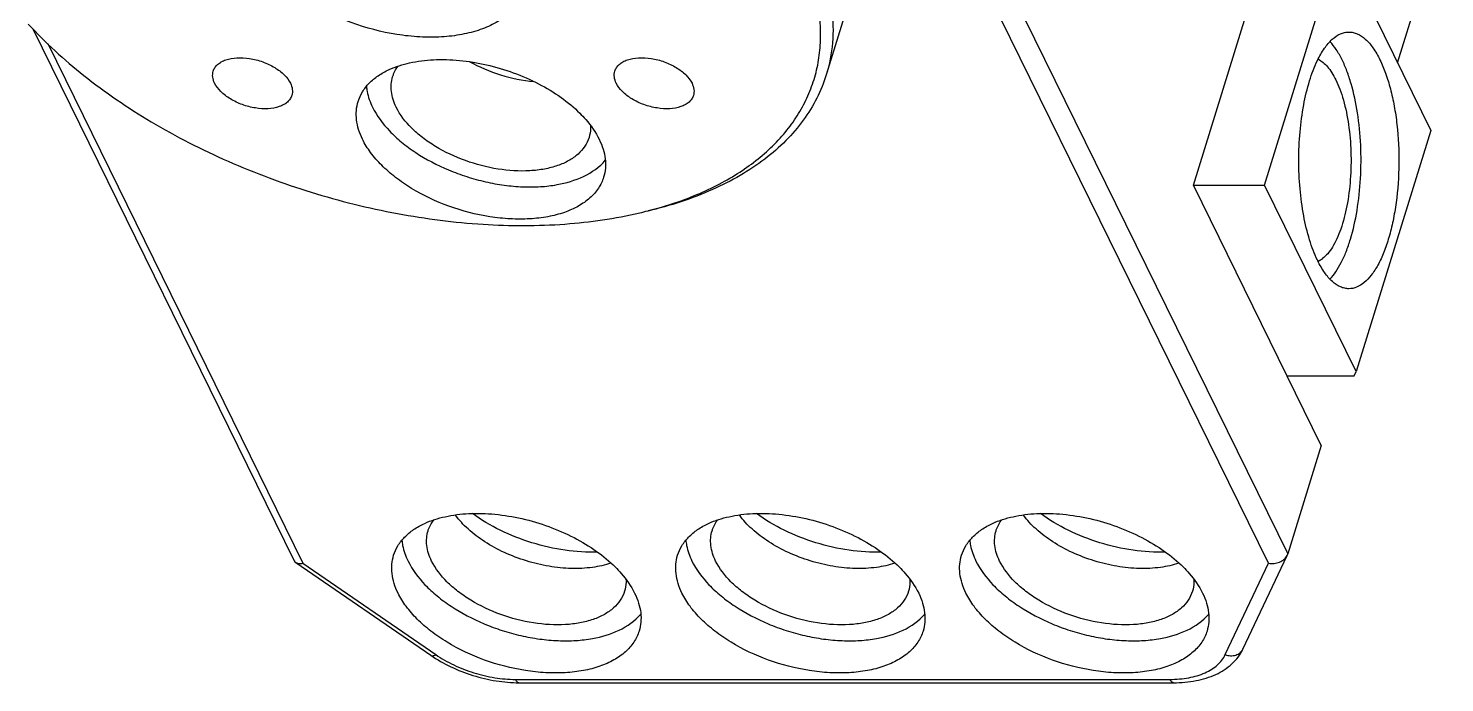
# Model space of a CAD drawing. Header units: millimetres. Extents: x 0 to 297, y 0 to 210.
# Drawn here: x 251.17 to 278.74, y 154.92 to 167.66 of the extents above; entities that cross this region are included whole.
import ezdxf

# ---------------------------------------------------------------- set-up
doc = ezdxf.new("R2010")
doc.units = ezdxf.units.MM
doc.header["$LTSCALE"] = 16.335
doc.layers.add('7_ALL_FEATURES', color=7, linetype='CONTINUOUS')

msp = doc.modelspace()

# ---------------------------------------------------------------- linework, layer by layer
at = {"layer": '7_ALL_FEATURES', "color": 9, "linetype": 'Continuous'}
for p, q in [((267.048, 175.018), (275.681, 157.426)), ((275.305, 157.246), (266.726, 174.728)), ((251.549, 167.366), (256.515, 157.246)), ((256.515, 157.246), (259.102, 155.466)), ((274.465, 155.466), (275.305, 157.246)), ((260.651, 154.984), (273.388, 154.984))]:
    msp.add_line(p, q, dxfattribs=at)
at = {"layer": '7_ALL_FEATURES', "color": 7, "linetype": 'Continuous'}
for p, q in [((277.817, 166.994), (278.736, 169.967)), ((273.848, 164.607), (275.3, 169.307)), ((275.23, 164.607), (276.682, 169.307)), ((276.682, 169.307), (278.464, 165.677)), ((267.378, 168.954), (266.7, 166.76)), ((251.262, 167.653), (256.341, 157.303)), ((278.464, 165.677), (277.011, 160.977)), ((273.848, 164.607), (275.23, 164.607)), ((276.334, 159.541), (273.848, 164.607)), ((277.011, 160.977), (275.23, 164.607)), ((276.972, 160.893), (277.011, 160.977)), ((275.671, 160.893), (276.972, 160.893)), ((276.334, 159.541), (275.681, 157.426)), ((274.809, 155.573), (275.67, 157.399)), ((275.67, 157.399), (275.681, 157.426)), ((256.376, 157.263), (259.005, 155.453)), ((260.724, 154.919), (273.461, 154.919))]:
    msp.add_line(p, q, dxfattribs=at)
for centre, radius, start, end in [((261.251, 171.81), 7.951, 283.2338, 284.4317), ((261.299, 171.62), 7.756, 284.4371, 284.666), ((278.186, 164.076), 2.139, 205.7582, 206.1378), ((256.439, 157.354), 0.111, 235.4283, 238.4738)]:
    msp.add_arc(centre, radius, start, end, dxfattribs=at)
for points, knots in [([(266.395, 169.388), (266.503, 169.168), (266.682, 168.727), (266.83, 168.047), (266.844, 167.386), (266.763, 166.962), (266.7, 166.76)], [0, 0, 0, 0, 0.271548, 0.525542, 0.766299, 1, 1, 1, 1]), ([(260.824, 168.405), (260.798, 168.32), (260.718, 168.153), (260.527, 167.938), (260.272, 167.761), (259.961, 167.626), (259.603, 167.534), (259.206, 167.488), (258.782, 167.489), (258.187, 167.554), (257.45, 167.746), (256.767, 168.066), (256.29, 168.391), (255.988, 168.653), (255.745, 168.93), (255.619, 169.131), (255.57, 169.231)], [0, 0, 0, 0, 0.043132, 0.088537, 0.137956, 0.192371, 0.25205, 0.316694, 0.385586, 0.457707, 0.606482, 0.752525, 0.821385, 0.885989, 0.945639, 1, 1, 1, 1]), ([(263.263, 164.117), (263.595, 164.204), (264.076, 164.364), (264.67, 164.65), (265.187, 164.959), (265.638, 165.327), (266, 165.75), (266.219, 166.083), (266.39, 166.436), (266.51, 166.805), (266.58, 167.189), (266.605, 167.725), (266.501, 168.427), (266.293, 168.965), (266.162, 169.231)], [0, 0, 0, 0, 0.149098, 0.218886, 0.285573, 0.410374, 0.469383, 0.526715, 0.582971, 0.638808, 0.694911, 0.751943, 0.87098, 1, 1, 1, 1]), ([(251.172, 167.747), (251.503, 167.384), (252.261, 166.692), (253.573, 165.799), (255.061, 165.039), (256.669, 164.441), (258.333, 164.028), (259.991, 163.816), (261.577, 163.813), (262.594, 163.957), (263.071, 164.069)], [0, 0, 0, 0, 0.113716, 0.236806, 0.366643, 0.499999, 0.633354, 0.763192, 0.886282, 1, 1, 1, 1]), ([(276.26, 167.038), (276.299, 167.12), (276.382, 167.268), (276.531, 167.448), (276.672, 167.548), (276.787, 167.586), (276.843, 167.592), (276.871, 167.592)], [0, 0, 0, 0, 0.316347, 0.582489, 0.804446, 0.904086, 1, 1, 1, 1]), ([(276.871, 167.592), (276.898, 167.592), (276.954, 167.586), (277.068, 167.549), (277.207, 167.451), (277.355, 167.275), (277.437, 167.131), (277.476, 167.051)], [0, 0, 0, 0, 0.09632, 0.196296, 0.418504, 0.68447, 1, 1, 1, 1]), ([(276.739, 167.051), (276.706, 167.119), (276.636, 167.244), (276.549, 167.358), (276.503, 167.406)], [0, 0, 0, 0, 0.53502, 1, 1, 1, 1]), ([(254.771, 166.83), (254.778, 166.855), (254.801, 166.902), (254.856, 166.964), (254.929, 167.014), (255.052, 167.068), (255.241, 167.099), (255.485, 167.084), (255.735, 167.019), (255.965, 166.911), (256.151, 166.771), (256.243, 166.654), (256.272, 166.594)], [0, 0, 0, 0, 0.043177, 0.088629, 0.138104, 0.192581, 0.316753, 0.457726, 0.60667, 0.752871, 0.886261, 1, 1, 1, 1]), ([(258.195, 166.861), (258.322, 166.919), (258.606, 167.008), (259.068, 167.065), (259.572, 167.05), (260.095, 166.963), (260.612, 166.81), (261.1, 166.597), (261.536, 166.334), (261.792, 166.123), (261.904, 166.012)], [0, 0, 0, 0, 0.10476, 0.221664, 0.34856, 0.48208, 0.618165, 0.752507, 0.880969, 1, 1, 1, 1]), ([(262.586, 166.83), (262.594, 166.855), (262.617, 166.902), (262.671, 166.964), (262.744, 167.014), (262.868, 167.068), (263.056, 167.099), (263.301, 167.084), (263.55, 167.019), (263.78, 166.911), (263.967, 166.771), (264.058, 166.654), (264.088, 166.594)], [0, 0, 0, 0, 0.043177, 0.088629, 0.138104, 0.192581, 0.316753, 0.457726, 0.60667, 0.752871, 0.886261, 1, 1, 1, 1]), ([(276.26, 163.147), (276.198, 163.274), (276.092, 163.559), (275.981, 164.027), (275.913, 164.547), (275.889, 165.093), (275.913, 165.638), (275.982, 166.158), (276.092, 166.626), (276.198, 166.911), (276.26, 167.038)], [0, 0, 0, 0, 0.106296, 0.228167, 0.361194, 0.500016, 0.638836, 0.771857, 0.89372, 1, 1, 1, 1]), ([(276.271, 167.061), (276.342, 167.029), (276.44, 166.942), (276.545, 166.797), (276.594, 166.707), (276.618, 166.659)], [0, 0, 0, 0, 0.434434, 0.70026, 1, 1, 1, 1]), ([(276.503, 162.779), (276.545, 162.823), (276.625, 162.926), (276.73, 163.106), (276.824, 163.32), (276.939, 163.656), (277.044, 164.132), (277.109, 164.747), (277.112, 165.385), (277.052, 166.003), (276.951, 166.485), (276.839, 166.826), (276.774, 166.98), (276.739, 167.051)], [0, 0, 0, 0, 0.041056, 0.087889, 0.140438, 0.198322, 0.327497, 0.469042, 0.615092, 0.757326, 0.887808, 0.946556, 1, 1, 1, 1]), ([(277.476, 167.051), (277.518, 166.966), (277.594, 166.78), (277.686, 166.478), (277.758, 166.144), (277.829, 165.658), (277.859, 165.028), (277.816, 164.401), (277.736, 163.923), (277.656, 163.599), (277.559, 163.31), (277.446, 163.062), (277.319, 162.861), (277.18, 162.711), (277.03, 162.615), (276.922, 162.592), (276.871, 162.592)], [0, 0, 0, 0, 0.058453, 0.123561, 0.194227, 0.269218, 0.426185, 0.582058, 0.655721, 0.724608, 0.787518, 0.84354, 0.892164, 0.933497, 0.968622, 1, 1, 1, 1]), ([(254.798, 166.594), (254.78, 166.632), (254.753, 166.71), (254.76, 166.794), (254.771, 166.83)], [0, 0, 0, 0, 0.525923, 1, 1, 1, 1]), ([(257.591, 166.24), (257.611, 166.305), (257.669, 166.433), (257.803, 166.603), (257.981, 166.75), (258.12, 166.826), (258.195, 166.861)], [0, 0, 0, 0, 0.229526, 0.468151, 0.72332, 1, 1, 1, 1]), ([(258.262, 166.719), (258.268, 166.738), (258.294, 166.812), (258.334, 166.881), (258.37, 166.928)], [0, 0, 0, 0, 0.247218, 1, 1, 1, 1]), ([(259.753, 167.015), (259.947, 166.91), (260.358, 166.739), (260.793, 166.647), (261.012, 166.625)], [0, 0, 0, 0, 0.499897, 1, 1, 1, 1]), ([(262.614, 166.594), (262.595, 166.632), (262.569, 166.71), (262.575, 166.794), (262.586, 166.83)], [0, 0, 0, 0, 0.525923, 1, 1, 1, 1]), ([(266.7, 166.76), (266.652, 166.603), (266.527, 166.294), (266.261, 165.861), (265.919, 165.463), (265.505, 165.103), (265.024, 164.784), (264.279, 164.406), (263.662, 164.208), (263.233, 164.107)], [0, 0, 0, 0, 0.108084, 0.218192, 0.332173, 0.451555, 0.577483, 0.710717, 1, 1, 1, 1]), ([(256.3, 166.358), (256.292, 166.334), (256.269, 166.286), (256.215, 166.224), (256.142, 166.174), (256.018, 166.12), (255.83, 166.089), (255.585, 166.105), (255.336, 166.17), (255.106, 166.278), (254.919, 166.417), (254.828, 166.534), (254.798, 166.594)], [0, 0, 0, 0, 0.043177, 0.088629, 0.138104, 0.192581, 0.316753, 0.457726, 0.60667, 0.752871, 0.886261, 1, 1, 1, 1]), ([(256.272, 166.594), (256.291, 166.556), (256.317, 166.478), (256.311, 166.394), (256.3, 166.358)], [0, 0, 0, 0, 0.525923, 1, 1, 1, 1]), ([(257.751, 166.533), (257.754, 166.499), (257.774, 166.36), (257.823, 166.225), (257.87, 166.128)], [0, 0, 0, 0, 0.237892, 1, 1, 1, 1]), ([(258.331, 166.128), (258.284, 166.224), (258.234, 166.375), (258.23, 166.578), (258.248, 166.674), (258.262, 166.719)], [0, 0, 0, 0, 0.524623, 0.765894, 1, 1, 1, 1]), ([(264.115, 166.358), (264.108, 166.334), (264.085, 166.286), (264.03, 166.224), (263.957, 166.174), (263.834, 166.12), (263.645, 166.089), (263.401, 166.105), (263.151, 166.17), (262.921, 166.278), (262.735, 166.417), (262.643, 166.534), (262.614, 166.594)], [0, 0, 0, 0, 0.043177, 0.088629, 0.138104, 0.192581, 0.316753, 0.457726, 0.60667, 0.752871, 0.886261, 1, 1, 1, 1]), ([(264.088, 166.594), (264.106, 166.556), (264.133, 166.478), (264.126, 166.394), (264.115, 166.358)], [0, 0, 0, 0, 0.525923, 1, 1, 1, 1]), ([(276.618, 166.659), (276.647, 166.599), (276.702, 166.471), (276.794, 166.183), (276.876, 165.776), (276.92, 165.257), (276.909, 164.725), (276.845, 164.22), (276.748, 163.835), (276.643, 163.571), (276.559, 163.409), (276.467, 163.278), (276.396, 163.207), (276.36, 163.178)], [0, 0, 0, 0, 0.054555, 0.114739, 0.248649, 0.394347, 0.542903, 0.685086, 0.812377, 0.868314, 0.918302, 0.962115, 1, 1, 1, 1]), ([(257.676, 165.502), (257.646, 165.563), (257.596, 165.688), (257.554, 165.878), (257.55, 166.064), (257.573, 166.183), (257.591, 166.24)], [0, 0, 0, 0, 0.271423, 0.525541, 0.76633, 1, 1, 1, 1]), ([(257.87, 166.128), (257.954, 165.958), (258.135, 165.717), (258.437, 165.439), (258.811, 165.165), (259.24, 164.941), (259.703, 164.77), (260.065, 164.671), (260.429, 164.604), (260.787, 164.572), (261.133, 164.574), (261.7, 164.639), (262.177, 164.826), (262.401, 165.096)], [0, 0, 0, 0, 0.110025, 0.172042, 0.238049, 0.378652, 0.451422, 0.524332, 0.596275, 0.666182, 0.733087, 0.79618, 1, 1, 1, 1]), ([(262.084, 165.538), (262.065, 165.477), (262.007, 165.358), (261.871, 165.204), (261.689, 165.078), (261.467, 164.981), (261.211, 164.916), (260.823, 164.871), (260.298, 164.905), (259.674, 165.067), (259.186, 165.296), (258.845, 165.528), (258.57, 165.767), (258.404, 165.978), (258.331, 166.128)], [0, 0, 0, 0, 0.043157, 0.088588, 0.138035, 0.192482, 0.252196, 0.316877, 0.457773, 0.606635, 0.752762, 0.821664, 0.8863, 1, 1, 1, 1]), ([(261.904, 166.012), (261.944, 165.971), (262.089, 165.817), (262.213, 165.641), (262.282, 165.502)], [0, 0, 0, 0, 0.267859, 1, 1, 1, 1]), ([(262.112, 165.774), (262.113, 165.754), (262.114, 165.674), (262.101, 165.594), (262.084, 165.538)], [0, 0, 0, 0, 0.255072, 1, 1, 1, 1]), ([(262.368, 164.764), (262.344, 164.688), (262.273, 164.538), (262.102, 164.347), (261.875, 164.189), (261.597, 164.068), (261.278, 163.986), (260.923, 163.945), (260.544, 163.946), (260.013, 164.004), (259.355, 164.175), (258.745, 164.461), (258.319, 164.751), (258.05, 164.985), (257.832, 165.233), (257.72, 165.412), (257.676, 165.502)], [0, 0, 0, 0, 0.043133, 0.088538, 0.137957, 0.19237, 0.25205, 0.316695, 0.385586, 0.457707, 0.606483, 0.752525, 0.821387, 0.885987, 0.945642, 1, 1, 1, 1]), ([(262.282, 165.502), (262.312, 165.44), (262.362, 165.316), (262.404, 165.125), (262.408, 164.939), (262.385, 164.82), (262.368, 164.764)], [0, 0, 0, 0, 0.271423, 0.525541, 0.76633, 1, 1, 1, 1]), ([(276.36, 163.178), (276.353, 163.173), (276.325, 163.152), (276.295, 163.134), (276.271, 163.124)], [0, 0, 0, 0, 0.261193, 1, 1, 1, 1]), ([(276.871, 162.592), (276.844, 162.592), (276.788, 162.599), (276.674, 162.636), (276.535, 162.733), (276.387, 162.91), (276.305, 163.054), (276.266, 163.134)], [0, 0, 0, 0, 0.09632, 0.196296, 0.418504, 0.68447, 1, 1, 1, 1]), ([(258.886, 158.022), (259.012, 158.08), (259.296, 158.169), (259.759, 158.226), (260.263, 158.211), (260.785, 158.124), (261.302, 157.971), (261.79, 157.758), (262.227, 157.495), (262.482, 157.284), (262.595, 157.173)], [0, 0, 0, 0, 0.10476, 0.221664, 0.34856, 0.48208, 0.618165, 0.752507, 0.880969, 1, 1, 1, 1]), ([(264.412, 158.022), (264.539, 158.08), (264.823, 158.169), (265.285, 158.226), (265.789, 158.211), (266.311, 158.124), (266.828, 157.971), (267.317, 157.758), (267.753, 157.495), (268.009, 157.284), (268.121, 157.173)], [0, 0, 0, 0, 0.10476, 0.221664, 0.34856, 0.48208, 0.618165, 0.752507, 0.880969, 1, 1, 1, 1]), ([(269.938, 158.022), (270.065, 158.08), (270.349, 158.169), (270.812, 158.226), (271.316, 158.211), (271.838, 158.124), (272.355, 157.971), (272.843, 157.758), (273.28, 157.495), (273.535, 157.284), (273.647, 157.173)], [0, 0, 0, 0, 0.10476, 0.221664, 0.34856, 0.48208, 0.618165, 0.752507, 0.880969, 1, 1, 1, 1]), ([(258.281, 157.401), (258.301, 157.466), (258.359, 157.594), (258.494, 157.764), (258.672, 157.911), (258.811, 157.987), (258.886, 158.022)], [0, 0, 0, 0, 0.229526, 0.468151, 0.72332, 1, 1, 1, 1]), ([(258.952, 157.88), (258.958, 157.899), (258.985, 157.973), (259.025, 158.042), (259.061, 158.089)], [0, 0, 0, 0, 0.247218, 1, 1, 1, 1]), ([(262.509, 157.25), (262.393, 157.209), (262.138, 157.152), (261.732, 157.134), (261.299, 157.178), (260.861, 157.283), (260.44, 157.443), (260.058, 157.651), (259.733, 157.896), (259.555, 158.087), (259.482, 158.186)], [0, 0, 0, 0, 0.110439, 0.232827, 0.364077, 0.500012, 0.635942, 0.767184, 0.889548, 1, 1, 1, 1]), ([(262.251, 157.46), (262.04, 157.454), (261.607, 157.483), (260.969, 157.629), (260.359, 157.869), (259.985, 158.089), (259.815, 158.212)], [0, 0, 0, 0, 0.243977, 0.499984, 0.755997, 1, 1, 1, 1]), ([(263.807, 157.401), (263.828, 157.466), (263.886, 157.594), (264.02, 157.764), (264.198, 157.911), (264.337, 157.987), (264.412, 158.022)], [0, 0, 0, 0, 0.229526, 0.468151, 0.72332, 1, 1, 1, 1]), ([(264.479, 157.88), (264.485, 157.899), (264.511, 157.973), (264.551, 158.042), (264.587, 158.089)], [0, 0, 0, 0, 0.247218, 1, 1, 1, 1]), ([(268.035, 157.25), (267.919, 157.209), (267.664, 157.152), (267.258, 157.134), (266.825, 157.178), (266.387, 157.283), (265.967, 157.443), (265.584, 157.651), (265.259, 157.896), (265.081, 158.087), (265.009, 158.186)], [0, 0, 0, 0, 0.110439, 0.232827, 0.364077, 0.500012, 0.635942, 0.767184, 0.889548, 1, 1, 1, 1]), ([(267.777, 157.46), (267.567, 157.454), (267.134, 157.483), (266.495, 157.629), (265.886, 157.869), (265.512, 158.089), (265.341, 158.212)], [0, 0, 0, 0, 0.243977, 0.499984, 0.755997, 1, 1, 1, 1]), ([(269.334, 157.401), (269.354, 157.466), (269.412, 157.594), (269.547, 157.764), (269.725, 157.911), (269.864, 157.987), (269.938, 158.022)], [0, 0, 0, 0, 0.229526, 0.468151, 0.72332, 1, 1, 1, 1]), ([(270.005, 157.88), (270.011, 157.899), (270.038, 157.973), (270.078, 158.042), (270.113, 158.089)], [0, 0, 0, 0, 0.247218, 1, 1, 1, 1]), ([(273.562, 157.25), (273.446, 157.209), (273.191, 157.152), (272.784, 157.134), (272.351, 157.178), (271.914, 157.283), (271.493, 157.443), (271.111, 157.651), (270.786, 157.896), (270.608, 158.087), (270.535, 158.186)], [0, 0, 0, 0, 0.110439, 0.232827, 0.364077, 0.500012, 0.635942, 0.767184, 0.889548, 1, 1, 1, 1]), ([(273.303, 157.46), (273.093, 157.454), (272.66, 157.483), (272.021, 157.629), (271.412, 157.869), (271.038, 158.089), (270.867, 158.212)], [0, 0, 0, 0, 0.243977, 0.499984, 0.755997, 1, 1, 1, 1]), ([(258.442, 157.694), (258.445, 157.66), (258.465, 157.521), (258.513, 157.386), (258.561, 157.289)], [0, 0, 0, 0, 0.237892, 1, 1, 1, 1]), ([(259.021, 157.289), (258.974, 157.385), (258.924, 157.536), (258.92, 157.739), (258.938, 157.835), (258.952, 157.88)], [0, 0, 0, 0, 0.524623, 0.765894, 1, 1, 1, 1]), ([(263.968, 157.694), (263.971, 157.66), (263.991, 157.521), (264.04, 157.386), (264.087, 157.289)], [0, 0, 0, 0, 0.237892, 1, 1, 1, 1]), ([(264.548, 157.289), (264.501, 157.385), (264.451, 157.536), (264.447, 157.739), (264.465, 157.835), (264.479, 157.88)], [0, 0, 0, 0, 0.524623, 0.765894, 1, 1, 1, 1]), ([(269.494, 157.694), (269.497, 157.66), (269.518, 157.521), (269.566, 157.386), (269.613, 157.289)], [0, 0, 0, 0, 0.237892, 1, 1, 1, 1]), ([(270.074, 157.289), (270.027, 157.385), (269.977, 157.536), (269.973, 157.739), (269.991, 157.835), (270.005, 157.88)], [0, 0, 0, 0, 0.524623, 0.765894, 1, 1, 1, 1]), ([(258.367, 156.663), (258.337, 156.724), (258.286, 156.849), (258.245, 157.039), (258.241, 157.225), (258.264, 157.344), (258.281, 157.401)], [0, 0, 0, 0, 0.271423, 0.525541, 0.76633, 1, 1, 1, 1]), ([(263.893, 156.663), (263.863, 156.724), (263.813, 156.849), (263.771, 157.039), (263.767, 157.225), (263.79, 157.344), (263.807, 157.401)], [0, 0, 0, 0, 0.271423, 0.525541, 0.76633, 1, 1, 1, 1]), ([(269.42, 156.663), (269.389, 156.724), (269.339, 156.849), (269.297, 157.039), (269.293, 157.225), (269.316, 157.344), (269.334, 157.401)], [0, 0, 0, 0, 0.271423, 0.525541, 0.76633, 1, 1, 1, 1]), ([(275.305, 157.246), (275.341, 157.24), (275.416, 157.237), (275.522, 157.262), (275.613, 157.316), (275.656, 157.37), (275.67, 157.399)], [0, 0, 0, 0, 0.262605, 0.52319, 0.771074, 1, 1, 1, 1]), ([(256.341, 157.303), (256.343, 157.299), (256.352, 157.284), (256.365, 157.27), (256.376, 157.263)], [0, 0, 0, 0, 0.253663, 1, 1, 1, 1]), ([(256.381, 157.26), (256.398, 157.249), (256.444, 157.236), (256.491, 157.241), (256.515, 157.246)], [0, 0, 0, 0, 0.457491, 1, 1, 1, 1]), ([(258.561, 157.289), (258.644, 157.119), (258.826, 156.878), (259.128, 156.6), (259.502, 156.326), (259.931, 156.102), (260.394, 155.931), (260.755, 155.832), (261.12, 155.765), (261.478, 155.733), (261.824, 155.735), (262.39, 155.8), (262.868, 155.987), (263.091, 156.257)], [0, 0, 0, 0, 0.110025, 0.172042, 0.238049, 0.378652, 0.451422, 0.524332, 0.596275, 0.666182, 0.733087, 0.79618, 1, 1, 1, 1]), ([(262.774, 156.699), (262.755, 156.638), (262.698, 156.519), (262.562, 156.365), (262.38, 156.239), (262.158, 156.142), (261.902, 156.077), (261.513, 156.032), (260.988, 156.066), (260.364, 156.228), (259.876, 156.457), (259.535, 156.689), (259.26, 156.928), (259.095, 157.139), (259.021, 157.289)], [0, 0, 0, 0, 0.043157, 0.088588, 0.138035, 0.192482, 0.252196, 0.316877, 0.457773, 0.606635, 0.752762, 0.821664, 0.8863, 1, 1, 1, 1]), ([(262.595, 157.173), (262.635, 157.132), (262.78, 156.978), (262.904, 156.802), (262.972, 156.663)], [0, 0, 0, 0, 0.267859, 1, 1, 1, 1]), ([(264.087, 157.289), (264.17, 157.119), (264.352, 156.878), (264.654, 156.6), (265.028, 156.326), (265.457, 156.102), (265.92, 155.931), (266.282, 155.832), (266.646, 155.765), (267.004, 155.733), (267.35, 155.735), (267.917, 155.8), (268.394, 155.987), (268.618, 156.257)], [0, 0, 0, 0, 0.110025, 0.172042, 0.238049, 0.378652, 0.451422, 0.524332, 0.596275, 0.666182, 0.733087, 0.79618, 1, 1, 1, 1]), ([(268.301, 156.699), (268.282, 156.638), (268.224, 156.519), (268.088, 156.365), (267.906, 156.239), (267.684, 156.142), (267.428, 156.077), (267.04, 156.032), (266.515, 156.066), (265.891, 156.228), (265.403, 156.457), (265.062, 156.689), (264.787, 156.928), (264.621, 157.139), (264.548, 157.289)], [0, 0, 0, 0, 0.043157, 0.088588, 0.138035, 0.192482, 0.252196, 0.316877, 0.457773, 0.606635, 0.752762, 0.821664, 0.8863, 1, 1, 1, 1]), ([(268.121, 157.173), (268.161, 157.132), (268.306, 156.978), (268.43, 156.802), (268.499, 156.663)], [0, 0, 0, 0, 0.267859, 1, 1, 1, 1]), ([(269.613, 157.289), (269.697, 157.119), (269.879, 156.878), (270.181, 156.6), (270.554, 156.326), (270.984, 156.102), (271.446, 155.931), (271.808, 155.832), (272.172, 155.765), (272.531, 155.733), (272.876, 155.735), (273.443, 155.8), (273.921, 155.987), (274.144, 156.257)], [0, 0, 0, 0, 0.110025, 0.172042, 0.238049, 0.378652, 0.451422, 0.524332, 0.596275, 0.666182, 0.733087, 0.79618, 1, 1, 1, 1]), ([(273.827, 156.699), (273.808, 156.638), (273.751, 156.519), (273.614, 156.365), (273.433, 156.239), (273.211, 156.142), (272.955, 156.077), (272.566, 156.032), (272.041, 156.066), (271.417, 156.228), (270.929, 156.457), (270.588, 156.689), (270.313, 156.928), (270.148, 157.139), (270.074, 157.289)], [0, 0, 0, 0, 0.043157, 0.088588, 0.138035, 0.192482, 0.252196, 0.316877, 0.457773, 0.606635, 0.752762, 0.821664, 0.8863, 1, 1, 1, 1]), ([(273.647, 157.173), (273.688, 157.132), (273.833, 156.978), (273.957, 156.802), (274.025, 156.663)], [0, 0, 0, 0, 0.267859, 1, 1, 1, 1]), ([(262.803, 156.935), (262.804, 156.915), (262.805, 156.835), (262.792, 156.755), (262.774, 156.699)], [0, 0, 0, 0, 0.255072, 1, 1, 1, 1]), ([(268.329, 156.935), (268.33, 156.915), (268.331, 156.835), (268.318, 156.755), (268.301, 156.699)], [0, 0, 0, 0, 0.255072, 1, 1, 1, 1]), ([(273.856, 156.935), (273.857, 156.915), (273.857, 156.835), (273.844, 156.755), (273.827, 156.699)], [0, 0, 0, 0, 0.255072, 1, 1, 1, 1]), ([(263.058, 155.925), (263.035, 155.849), (262.963, 155.699), (262.793, 155.508), (262.565, 155.35), (262.288, 155.229), (261.968, 155.147), (261.614, 155.106), (261.235, 155.107), (260.704, 155.165), (260.046, 155.336), (259.436, 155.622), (259.01, 155.912), (258.741, 156.146), (258.523, 156.394), (258.411, 156.573), (258.367, 156.663)], [0, 0, 0, 0, 0.043133, 0.088538, 0.137957, 0.19237, 0.25205, 0.316695, 0.385586, 0.457707, 0.606483, 0.752525, 0.821387, 0.885987, 0.945642, 1, 1, 1, 1]), ([(262.972, 156.663), (263.003, 156.601), (263.053, 156.477), (263.095, 156.286), (263.099, 156.1), (263.076, 155.981), (263.058, 155.925)], [0, 0, 0, 0, 0.271423, 0.525541, 0.76633, 1, 1, 1, 1]), ([(268.585, 155.925), (268.561, 155.849), (268.49, 155.699), (268.319, 155.508), (268.092, 155.35), (267.814, 155.229), (267.494, 155.147), (267.14, 155.106), (266.761, 155.107), (266.23, 155.165), (265.572, 155.336), (264.962, 155.622), (264.536, 155.912), (264.267, 156.146), (264.049, 156.394), (263.937, 156.573), (263.893, 156.663)], [0, 0, 0, 0, 0.043133, 0.088538, 0.137957, 0.19237, 0.25205, 0.316695, 0.385586, 0.457707, 0.606483, 0.752525, 0.821387, 0.885987, 0.945642, 1, 1, 1, 1]), ([(268.499, 156.663), (268.529, 156.601), (268.579, 156.477), (268.621, 156.286), (268.625, 156.1), (268.602, 155.981), (268.585, 155.925)], [0, 0, 0, 0, 0.271423, 0.525541, 0.76633, 1, 1, 1, 1]), ([(274.111, 155.925), (274.087, 155.849), (274.016, 155.699), (273.845, 155.508), (273.618, 155.35), (273.341, 155.229), (273.021, 155.147), (272.667, 155.106), (272.287, 155.107), (271.756, 155.165), (271.099, 155.336), (270.488, 155.622), (270.062, 155.912), (269.793, 156.146), (269.576, 156.394), (269.464, 156.573), (269.42, 156.663)], [0, 0, 0, 0, 0.043133, 0.088538, 0.137957, 0.19237, 0.25205, 0.316695, 0.385586, 0.457707, 0.606483, 0.752525, 0.821387, 0.885987, 0.945642, 1, 1, 1, 1]), ([(274.025, 156.663), (274.055, 156.601), (274.106, 156.477), (274.147, 156.286), (274.151, 156.1), (274.128, 155.981), (274.111, 155.925)], [0, 0, 0, 0, 0.271423, 0.525541, 0.76633, 1, 1, 1, 1]), ([(273.461, 154.919), (273.607, 154.919), (273.889, 154.943), (274.28, 155.06), (274.555, 155.234), (274.721, 155.415), (274.784, 155.519), (274.809, 155.573)], [0, 0, 0, 0, 0.278379, 0.534556, 0.77201, 0.88656, 1, 1, 1, 1]), ([(259.005, 155.453), (259.128, 155.369), (259.393, 155.218), (259.822, 155.051), (260.27, 154.945), (260.574, 154.919), (260.724, 154.919)], [0, 0, 0, 0, 0.245684, 0.499836, 0.754074, 1, 1, 1, 1])]:
    msp.add_open_spline(points, degree=3, knots=knots, dxfattribs=at)
at = {"layer": '7_ALL_FEATURES', "color": 9, "linetype": 'Continuous'}
for points, knots in [([(259.005, 155.453), (259.01, 155.45), (259.024, 155.444), (259.048, 155.444), (259.075, 155.452), (259.093, 155.46), (259.102, 155.466)], [0, 0, 0, 0, 0.196008, 0.418782, 0.685175, 1, 1, 1, 1]), ([(259.102, 155.466), (259.212, 155.39), (259.452, 155.254), (259.839, 155.103), (260.243, 155.008), (260.517, 154.984), (260.651, 154.984)], [0, 0, 0, 0, 0.244644, 0.499796, 0.755052, 1, 1, 1, 1]), ([(273.388, 154.984), (273.512, 154.984), (273.745, 155.003), (274.02, 155.081), (274.202, 155.177), (274.314, 155.26), (274.403, 155.356), (274.447, 155.428), (274.465, 155.466)], [0, 0, 0, 0, 0.299421, 0.565035, 0.684595, 0.79593, 0.900412, 1, 1, 1, 1]), ([(274.465, 155.466), (274.499, 155.453), (274.568, 155.439), (274.67, 155.451), (274.757, 155.496), (274.796, 155.546), (274.809, 155.573)], [0, 0, 0, 0, 0.272648, 0.531302, 0.771984, 1, 1, 1, 1]), ([(260.651, 154.984), (260.656, 154.975), (260.666, 154.957), (260.684, 154.936), (260.703, 154.923), (260.717, 154.919), (260.724, 154.919)], [0, 0, 0, 0, 0.315517, 0.582118, 0.804617, 1, 1, 1, 1]), ([(273.461, 154.919), (273.454, 154.919), (273.44, 154.923), (273.42, 154.936), (273.403, 154.957), (273.393, 154.975), (273.388, 154.984)], [0, 0, 0, 0, 0.195383, 0.417882, 0.684483, 1, 1, 1, 1])]:
    msp.add_open_spline(points, degree=3, knots=knots, dxfattribs=at)

doc.saveas('drawing.dxf')
